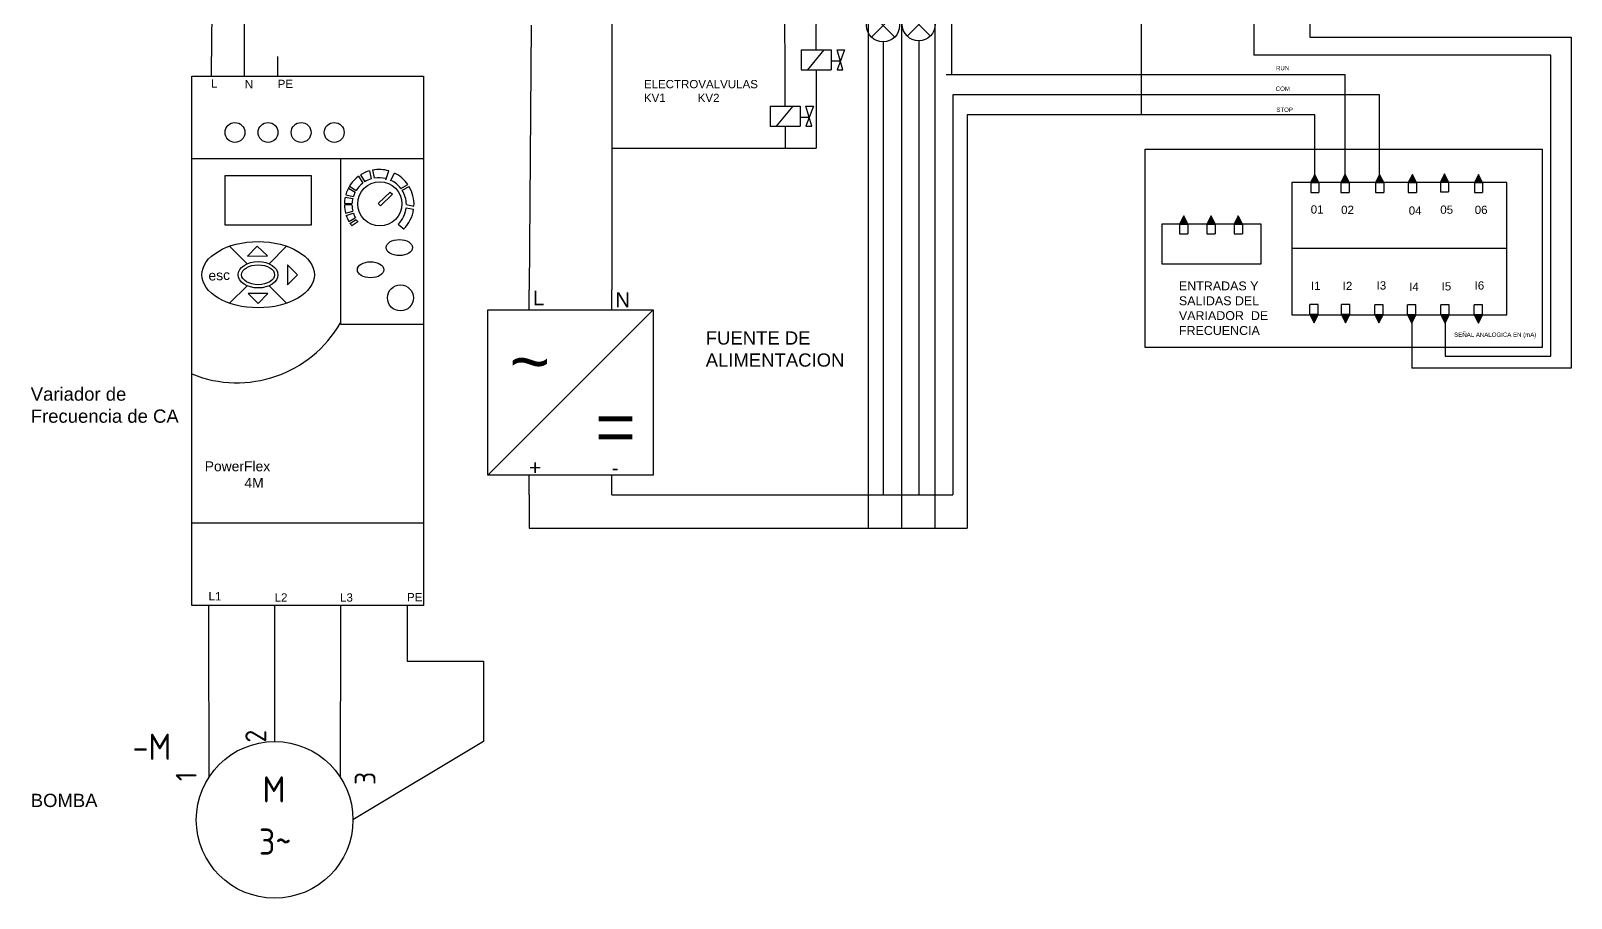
# Model space of a CAD drawing. Header units: inches. Extents: x 106 to 3517, y 102 to 1557.
# Drawn here: x 1333.4 to 1798.9, y 140.4 to 402.5 of the extents above; entities that cross this region are included whole.
import ezdxf
from ezdxf.enums import TextEntityAlignment as Align

# ---------------------------------------------------------------- set-up
doc = ezdxf.new("R2010")
doc.units = ezdxf.units.IN
doc.header["$MEASUREMENT"] = 0
for name, color, linetype in [('025', 244, 'Continuous'), ('035', 5, 'Continuous'), ('07', 7, 'Continuous'), ('LOCBOX', 92, 'Continuous'), ('MISC', 7, 'Continuous'), ('SYMS', 7, 'Continuous'), ('TAGS', 150, 'Continuous'), ('TERMS', 123, 'Continuous'), ('WIRES', 250, 'Continuous'), ('YEL_14_THHN', 2, 'Continuous')]:
    doc.layers.add(name, color=color, linetype=linetype)
doc.styles.get("Standard").update_dxf_attribs({"font": 'arial.ttf'})
doc.styles.add('WD', font='romans.shx')
doc.styles.add('WD_IEC', font='ISOCP2.shx', dxfattribs={"width": 0.9, "height": 4})

# ---------------------------------------------------------------- blocks, each defined once
blk = doc.blocks.new('VMO14')
blk.add_line((20, 7.5), (7.5, 0))
blk.add_circle((0, 0), 7.5)
at = {"style": 'WD_IEC'}
for tag, p in [('INST', (-15.5, 12.75)), ('LOC', (-15.5, 9.25)), ('TAG1', (-15.5, 5.75)), ('DESC1', (-15.5, 1.5)), ('DESC2', (-15.5, -2)), ('DESC3', (-15.5, -5.5)), ('RATING1', (-15.5, -9)), ('RATING2', (-15.5, -12.5)), ('RATING3', (-15.5, -16))]:
    blk.add_attdef(tag, text='', height=2.5, dxfattribs=at).set_placement(p, align=Align.RIGHT)
blk.add_attdef('TERM02', (-0.81, 7.4), '', height=2, rotation=90, dxfattribs=at)
at = {"style": 'WD_IEC', "flags": 1}
for tag, p, height in [('MFG', (22.75, 9), 1.5), ('X2TERM02', (0, 7.5), 0.32), ('X2TERM04', (20, 7.5), 0.32), ('CAT', (22.75, 6.5), 1.5), ('X0TERM01', (-6.4, 3.9), 0.32), ('X0TERM03', (6.4, 3.9), 0.32), ('X4LINK', (-7.5, 0), 0.32), ('X1LINK', (7.5, 0), 0.32), ('ASSYCODE', (1, -9), 1), ('FAMILY', (1, -10.5), 1), ('CATDESC', (1, -12), 1)]:
    blk.add_attdef(tag, p, '', height=height, dxfattribs=at)
at = {"style": 'WD_IEC'}
for tag, p in [('TERM04', (19, 10)), ('TERM03', (9.66, 4.61)), ('TERM01', (-7.47, 4.61))]:
    blk.add_attdef(tag, text='', height=2, rotation=90, dxfattribs=at).set_placement(p, align=Align.RIGHT)
for tag, p in [('M', (-0.06, 1.67)), ('3~', (0.05, -3.33))]:
    blk.add_attdef(tag, text='', height=2.5, dxfattribs=at).set_placement(p, align=Align.CENTER)
at = {"lineweight": 15, "style": 'WD_IEC'}
blk.add_attdef('XREF', text='', height=2.5, dxfattribs=at).set_placement((-15.5, -19.5), align=Align.RIGHT)
blk = doc.blocks.new('VLT1R')
for p, q in [((0, 7.5), (0, 2.5)), ((-1.77, -1.77), (1.77, 1.77)), ((1.77, -1.77), (-1.77, 1.77)), ((0, -2.5), (0, -7.5))]:
    blk.add_line(p, q)
blk.add_circle((0, 0), 2.5)
at = {"style": 'WD_IEC'}
for tag, p in [('INST', (-5.5, 10.25)), ('LOC', (-5.5, 6.75)), ('TAG1', (-5.5, 3.25)), ('DESC1', (-5.5, -6.35)), ('DESC2', (-5.5, -9.85)), ('DESC3', (-5.5, -13.35))]:
    blk.add_attdef(tag, text='', height=2.5, dxfattribs=at).set_placement(p, align=Align.RIGHT)
blk.add_attdef('TERM01', text='', height=2, rotation=90, dxfattribs=at).set_placement((-1, 7.5), align=Align.RIGHT)
at = {"style": 'WD_IEC', "flags": 1}
for tag, p, height in [('X2TERM01', (0, 7.5), 0.32), ('X4LINK', (-3, 0), 0.32), ('X1LINK', (3, 0), 0.32), ('ASSYCODE', (1, -4), 1), ('FAMILY', (1, -5.5), 1), ('CATDESC', (1, -7), 1), ('X8TERM02', (0, -7.5), 0.32)]:
    blk.add_attdef(tag, p, '', height=height, dxfattribs=at)
at = {"style": 'WD_IEC', "flags": 9}
for tag, p in [('MFG', (-6, -0.25)), ('CAT', (-6, -2.75))]:
    blk.add_attdef(tag, text='', height=1.5, dxfattribs=at).set_placement(p, align=Align.RIGHT)
at = {"style": 'WD_IEC'}
blk.add_attdef('TERM02', (-1, -7.5), '', height=2, rotation=90, dxfattribs=at)
at = {"lineweight": 13, "style": 'WD_IEC'}
blk.add_attdef('COLOR', text='', height=2.5, dxfattribs=at).set_placement((3.75, 0), align=Align.MIDDLE_LEFT)
at = {"lineweight": 15, "style": 'WD_IEC'}
for tag, p in [('XREF', (-5.5, -18)), ('WDTAGALT', (-5.5, -22))]:
    blk.add_attdef(tag, text='', height=2.5, dxfattribs=at).set_placement(p, align=Align.RIGHT)
blk = doc.blocks.new('HFA1_FLOW_ARROW_UP_P')
blk.add_hatch(color=256).paths.add_polyline_path([(0, 0), (-0.0625, -0.125), (0.0625, -0.125)])
blk.add_lwpolyline([(0.0625, -0.125), (0, 0), (-0.0625, -0.125)], close=True)
at = {"style": 'WD', "flags": 1}
for tag, p in [('X2TERM01', (0, 0)), ('X8TERM01', (0, -0.125))]:
    blk.add_attdef(tag, p, '', height=0.0075, dxfattribs=at)
blk = doc.blocks.new('HFA1_FLOW_ARROW_DWN_P')
blk.add_hatch(color=256).paths.add_polyline_path([(0.0625, 0.125), (-0.0625, 0.125), (0, 0)])
blk.add_lwpolyline([(-0.0625, 0.125), (0, 0), (0.0625, 0.125)], close=True)
at = {"style": 'WD', "flags": 1}
for tag, p in [('X2TERM01', (0, 0.125)), ('X8TERM01', (0, 0))]:
    blk.add_attdef(tag, p, '', height=0.0075, dxfattribs=at)

msp = doc.modelspace()

# ---------------------------------------------------------------- linework, layer by layer
for p, q in [((1382.12, 388.82), (1452.12, 388.82)), ((1382.12, 228.82), (1382.12, 388.82)), ((1452.12, 388.82), (1452.12, 228.82)), ((1452.12, 388.82), (1452.12, 363.82)), ((1452.12, 363.82), (1382.12, 363.82)), ((1427.12, 313.82), (1427.12, 363.82)), ((1452.12, 363.82), (1452.12, 313.82)), ((1452.12, 363.82), (1452.12, 298.82)), ((1392.12, 358.82), (1418.12, 358.82)), ((1392.12, 343.82), (1392.12, 358.82)), ((1418.12, 358.82), (1418.12, 343.82)), ((1432.45, 358.57), (1433.77, 356.51)), ((1433.05, 358.98), (1434.35, 356.91)), ((1435.76, 360.21), (1436.27, 357.79)), ((1436.71, 360.53), (1437.22, 358.02)), ((1440.7, 357.52), (1441.66, 360.21)), ((1442.17, 357.17), (1443.34, 359.55)), ((1429.4, 355.01), (1431.41, 353.74)), ((1429.76, 355.64), (1431.73, 354.29)), ((1438.52, 350.42), (1442, 353.79)), ((1442, 353.79), (1442.78, 353.22)), ((1445.27, 354.89), (1447.35, 356.1)), ((1445.63, 354.36), (1447.72, 355.52)), ((1428.19, 350.37), (1430.49, 350.33)), ((1430.48, 349.93), (1428.19, 349.89)), ((1428.41, 352.28), (1430.71, 351.86)), ((1428.59, 353), (1430.88, 352.48)), ((1439.08, 349.63), (1438.4, 350.31)), ((1442.78, 353.22), (1439.08, 349.63)), ((1446.93, 350.03), (1449.21, 349.54)), ((1428.52, 347.48), (1430.71, 348)), ((1428.75, 346.73), (1430.86, 347.47)), ((1429.58, 344.89), (1431.49, 345.98)), ((1429.82, 344.35), (1431.77, 345.52)), ((1432.24, 344.85), (1430.48, 343.56)), ((1432.09, 344.84), (1432.09, 344.84)), ((1446.88, 349.03), (1449.11, 348.62)), ((1418.12, 343.82), (1392.12, 343.82)), ((1444.47, 344.07), (1446.21, 342.61)), ((1382.12, 313.82), (1382.12, 338.82)), ((1398.79, 332.15), (1393.5, 337.44)), ((1401.85, 337.5), (1398.91, 334.45)), ((1401.85, 337.5), (1404.91, 334.55)), ((1410.74, 337.44), (1405.45, 332.15)), ((1398.91, 334.45), (1404.91, 334.55)), ((1414, 328.82), (1411, 331.82)), ((1411, 331.82), (1411, 325.82)), ((1414, 328.82), (1411, 325.82)), ((1398.79, 325.5), (1393.5, 320.2)), ((1402.1, 320.13), (1399.1, 323.13)), ((1405.1, 323.13), (1399.1, 323.13)), ((1402.1, 320.13), (1405.1, 323.13)), ((1410.74, 320.2), (1405.45, 325.5)), ((1452.12, 313.82), (1427.12, 313.82)), ((1452.12, 313.82), (1427.12, 313.82)), ((1382.12, 228.82), (1382.12, 253.82)), ((1382.12, 253.82), (1452.12, 253.82)), ((1452.12, 228.82), (1382.12, 228.82))]:
    msp.add_line(p, q)
for centre, radius in [((1395.12, 371.82), 3), ((1405.12, 371.82), 3), ((1415.12, 371.82), 3), ((1425.12, 371.82), 3), ((1438.9, 350.25), 6.65), ((1445.12, 321.82), 3.93)]:
    msp.add_circle(centre, radius)
for centre, radius, start, end in [((1438.71, 350.11), 10.52, 126.4735, 164.0742), ((1438.71, 350.11), 10.52, 106.2669, 122.5628), ((1438.71, 350.11), 10.52, 73.6831, 100.8279), ((1438.71, 350.11), 10.52, 34.6669, 63.8437), ((1438.71, 349.93), 8.22, 126.9173, 148.003), ((1438.71, 349.93), 8.22, 107.2147, 122.0192), ((1438.71, 349.93), 8.22, 75.0188, 100.3803), ((1438.71, 349.93), 8.22, 37.0547, 64.3775), ((1438.71, 349.93), 8.22, 0.6466, 32.5876), ((1438.71, 350.11), 10.52, 356.8739, 30.9628), ((1438.71, 350.11), 10.52, 168.1232, 178.5839), ((1438.71, 350.11), 10.52, 181.244, 194.5085), ((1438.71, 349.93), 8.22, 180, 193.5909), ((1438.71, 349.93), 8.22, 166.458, 177.2519), ((1438.71, 349.93), 8.22, 152.4551, 161.9839), ((1438.71, 350.11), 10.52, 198.784, 209.7624), ((1438.71, 349.93), 8.22, 197.4706, 208.7156), ((1438.71, 349.93), 8.22, 212.4666, 218.1599), ((1438.71, 349.93), 8.22, 314.49, 353.6737), ((1438.71, 350.11), 10.52, 314.9567, 351.808), ((1438.71, 350.11), 10.52, 212.9712, 218.5449), ((1395.7, 332.34), 36.16, 247.9338, 330.0067)]:
    msp.add_arc(centre, radius, start, end)
for centre, major_axis, ratio in [((1402.12, 328.82), (-17, 0), 0.588235), ((1444.8, 337.04), (-4, 0), 0.605719), ((1402.12, 328.82), (-6, 0), 0.666667), ((1402.12, 328.82), (-5, 0), 0.6), ((1436.12, 330.32), (-4, 0), 0.605571)]:
    msp.add_ellipse(centre, major_axis=major_axis, ratio=ratio)
at = {"layer": '025', "color": 244}
for p, q in [((1388.27, 426.58), (1388.03, 394.82)), ((1484.61, 404.26), (1484, 324.26)), ((1387.12, 222.82), (1387.22, 176.9)), ((1407.12, 222.82), (1407.12, 187.75)), ((1426.98, 222.82), (1426.96, 176.99))]:
    msp.add_line(p, q, dxfattribs=at)
at = {"layer": '035'}
msp.add_line((1398.03, 394.82), (1398.03, 415.67), dxfattribs=at)
at = {"layer": '07'}
for p, q in [((1388.03, 388.82), (1388.03, 394.82)), ((1398.03, 388.82), (1398.03, 394.82)), ((1408.03, 388.82), (1408.03, 394.82)), ((1484, 318.26), (1484, 324.26)), ((1509, 318.26), (1509, 324.26)), ((1471.5, 318.26), (1521.5, 318.26)), ((1471.5, 268.26), (1471.5, 318.26)), ((1471.5, 268.26), (1521.5, 318.26)), ((1521.5, 318.26), (1521.5, 268.26)), ((1521.5, 268.26), (1471.5, 268.26)), ((1484, 262.26), (1484, 268.26)), ((1509, 262.26), (1509, 268.26)), ((1387.12, 228.82), (1387.12, 222.82)), ((1407.12, 228.82), (1407.12, 222.82)), ((1426.98, 228.82), (1426.98, 222.82))]:
    msp.add_line(p, q, dxfattribs=at)
at = {"layer": '07', "color": 0}
msp.add_line((1447.12, 228.82), (1447.12, 222.82), dxfattribs=at)
at = {"layer": 'LOCBOX'}
for p, q in [((1447.12, 222.82), (1447.12, 211.99)), ((1447.12, 211.99), (1470.24, 211.99)), ((1470.24, 211.99), (1470.24, 187.75))]:
    msp.add_line(p, q, dxfattribs=at)
at = {"layer": 'SYMS', "color": 240, "true_color": 0xed1f24}
for p, q in [((1669.32, 536.17), (1668.93, 377.15)), ((1586.43, 437.76), (1586.43, 252.26)), ((1596.52, 437.76), (1596.52, 252.26)), ((1606.61, 437.76), (1606.61, 252.26)), ((1721.43, 377.15), (1616.43, 377.15)), ((1616.43, 377.15), (1616.43, 252.26)), ((1721.43, 359.15), (1721.43, 377.15)), ((1561.39, 368.75), (1561.39, 368.75)), ((1484, 262.26), (1484, 252.26)), ((1484, 252.26), (1616.43, 252.26))]:
    msp.add_line(p, q, dxfattribs=at)
at = {"layer": 'SYMS', "color": 40, "true_color": 0xf8d731}
for p, q in [((1561.39, 384.79), (1561.21, 437.76)), ((1570.8, 401.79), (1571.3, 437.76)), ((1611.65, 437.76), (1611.65, 389.22)), ((1703.06, 409.59), (1703.06, 395.18)), ((1792.81, 395.18), (1703.06, 395.18)), ((1792.81, 304.18), (1792.81, 395.18)), ((1730.57, 389.22), (1610.05, 389.22)), ((1730.57, 359.22), (1730.57, 389.22)), ((1760.81, 314.18), (1760.81, 304.18)), ((1760.81, 304.18), (1792.81, 304.18))]:
    msp.add_line(p, q, dxfattribs=at)
at = {"layer": 'SYMS', "color": 18, "true_color": 0x000000}
for p, q in [((1719.92, 409.59), (1719.92, 400.59)), ((1719.92, 400.59), (1798.92, 400.59)), ((1798.92, 400.59), (1798.92, 300.59)), ((1590.98, 389.17), (1590.98, 262.26)), ((1601.75, 389.51), (1601.75, 262.26)), ((1741.03, 383.15), (1612.03, 383.15)), ((1612.03, 383.15), (1612.03, 262.26)), ((1741.03, 359.15), (1741.03, 383.15)), ((1750.73, 314.18), (1750.73, 300.59)), ((1798.92, 300.59), (1750.73, 300.59)), ((1509, 262.26), (1612.03, 262.26))]:
    msp.add_line(p, q, dxfattribs=at)
at = {"layer": 'SYMS'}
for p, q in [((1570.8, 396.79), (1570.8, 401.79)), ((1566.26, 396.79), (1575.33, 396.79)), ((1566.26, 396.79), (1566.26, 390.75)), ((1573.08, 396.79), (1568.12, 390.75)), ((1575.33, 396.79), (1575.33, 390.75)), ((1577.06, 396.79), (1579.35, 396.79)), ((1579.35, 396.79), (1577.06, 390.75)), ((1578.83, 390.75), (1577.06, 396.79)), ((1578.06, 393.38), (1575.33, 393.38)), ((1566.26, 390.75), (1575.33, 390.75)), ((1570.8, 390.75), (1570.8, 385.75)), ((1577.06, 390.75), (1578.83, 390.75)), ((1561.39, 379.79), (1561.39, 384.79)), ((1556.86, 379.79), (1565.92, 379.79)), ((1556.86, 379.79), (1556.86, 373.75)), ((1563.68, 379.79), (1558.72, 373.75)), ((1565.92, 379.79), (1565.92, 373.75)), ((1567.65, 379.79), (1569.94, 379.79)), ((1569.94, 379.79), (1567.65, 373.75)), ((1569.43, 373.75), (1567.65, 379.79)), ((1556.86, 373.75), (1565.92, 373.75)), ((1561.39, 373.75), (1561.39, 368.75)), ((1568.65, 376.39), (1565.92, 376.39)), ((1567.65, 373.75), (1569.43, 373.75)), ((1670.16, 366.82), (1790.16, 366.82)), ((1670.16, 306.82), (1670.16, 366.82)), ((1790.16, 366.82), (1790.16, 306.82)), ((1714.47, 356.72), (1714.47, 316.72)), ((1779.47, 356.72), (1714.47, 356.72)), ((1720.21, 356.72), (1720.21, 353.72)), ((1722.71, 356.72), (1722.71, 353.72)), ((1729.32, 356.72), (1729.32, 353.72)), ((1731.82, 356.72), (1731.82, 353.72)), ((1739.78, 356.65), (1739.78, 353.65)), ((1742.28, 356.65), (1742.28, 353.65)), ((1749.68, 356.65), (1749.68, 353.65)), ((1752.18, 356.65), (1752.18, 353.65)), ((1759.38, 356.84), (1759.38, 353.84)), ((1759.38, 353.84), (1761.88, 353.84)), ((1761.88, 356.84), (1761.88, 353.84)), ((1769.66, 356.65), (1769.66, 353.65)), ((1772.16, 356.65), (1772.16, 353.65)), ((1779.47, 336.72), (1779.47, 356.72)), ((1720.21, 353.72), (1722.71, 353.72)), ((1729.32, 353.72), (1731.82, 353.72)), ((1739.78, 353.65), (1742.28, 353.65)), ((1749.68, 353.65), (1752.18, 353.65)), ((1769.66, 353.65), (1772.16, 353.65)), ((1675.19, 344.14), (1675.19, 332.14)), ((1705.19, 344.14), (1675.19, 344.14)), ((1680.57, 344.14), (1680.57, 341.14)), ((1680.57, 341.14), (1683.07, 341.14)), ((1683.07, 344.14), (1683.07, 341.14)), ((1688.83, 344.14), (1688.83, 341.14)), ((1688.83, 341.14), (1691.33, 341.14)), ((1691.33, 344.14), (1691.33, 341.14)), ((1697.08, 344.14), (1697.08, 341.14)), ((1697.08, 341.14), (1699.58, 341.14)), ((1699.58, 344.14), (1699.58, 341.14)), ((1705.19, 332.14), (1705.19, 344.14)), ((1779.47, 336.72), (1714.47, 336.72)), ((1779.47, 316.72), (1779.47, 336.72)), ((1675.19, 332.14), (1705.19, 332.14)), ((1714.47, 316.72), (1779.47, 316.72)), ((1722.49, 319.79), (1719.99, 319.79)), ((1719.99, 316.79), (1719.99, 319.79)), ((1722.49, 316.79), (1722.49, 319.79)), ((1731.98, 319.83), (1729.48, 319.83)), ((1729.48, 316.83), (1729.48, 319.83)), ((1731.98, 316.83), (1731.98, 319.83)), ((1742.06, 319.75), (1739.56, 319.75)), ((1739.56, 316.75), (1739.56, 319.75)), ((1742.06, 316.75), (1742.06, 319.75)), ((1751.98, 319.68), (1749.48, 319.68)), ((1749.48, 316.68), (1749.48, 319.68)), ((1751.98, 316.68), (1751.98, 319.68)), ((1762.06, 319.68), (1759.56, 319.68)), ((1759.56, 316.68), (1759.56, 319.68)), ((1762.06, 316.68), (1762.06, 319.68)), ((1772.11, 319.69), (1769.61, 319.69)), ((1769.61, 316.69), (1769.61, 319.69)), ((1772.11, 316.69), (1772.11, 319.69)), ((1790.16, 306.82), (1670.16, 306.82))]:
    msp.add_line(p, q, dxfattribs=at)
at = {"layer": 'SYMS', "color": 5}
for p, q in [((1570.8, 385.75), (1570.8, 367.08)), ((1561.39, 368.75), (1561.39, 367.08)), ((1509, 367.08), (1570.8, 367.08))]:
    msp.add_line(p, q, dxfattribs=at)
at = {"layer": 'YEL_14_THHN', "color": 5}
msp.add_line((1509, 415.67), (1509, 324.26), dxfattribs=at)

# ---------------------------------------------------------------- block references
at = {"layer": 'SYMS', "xscale": 2, "yscale": 2, "zscale": 2}
for p in [(1590.98, 404.17), (1601.75, 404.51)]:
    msp.add_blockref('VLT1R', p, dxfattribs=at)
at = {"layer": 'SYMS', "color": 240, "true_color": 0xed1f24, "xscale": 20, "yscale": 20, "zscale": 20}
for name, p in [('HFA1_FLOW_ARROW_UP_P', (1721.43, 359.15)), ('HFA1_FLOW_ARROW_UP_P', (1730.57, 359.22)), ('HFA1_FLOW_ARROW_UP_P', (1741.03, 359.15)), ('HFA1_FLOW_ARROW_UP_P', (1750.93, 359.15)), ('HFA1_FLOW_ARROW_UP_P', (1760.63, 359.34)), ('HFA1_FLOW_ARROW_UP_P', (1770.91, 359.15)), ('HFA1_FLOW_ARROW_UP_P', (1681.82, 346.64)), ('HFA1_FLOW_ARROW_UP_P', (1690.08, 346.64)), ('HFA1_FLOW_ARROW_UP_P', (1698.33, 346.64)), ('HFA1_FLOW_ARROW_DWN_P', (1721.24, 314.29)), ('HFA1_FLOW_ARROW_DWN_P', (1730.73, 314.33)), ('HFA1_FLOW_ARROW_DWN_P', (1740.81, 314.25)), ('HFA1_FLOW_ARROW_DWN_P', (1750.73, 314.18)), ('HFA1_FLOW_ARROW_DWN_P', (1760.81, 314.18)), ('HFA1_FLOW_ARROW_DWN_P', (1770.86, 314.19))]:
    msp.add_blockref(name, p, dxfattribs=at)
at = {"layer": 'SYMS'}
ref = msp.add_blockref('VMO14', (1407.12, 164.08), dxfattribs=dict(at, xscale=3.156282044395709, yscale=3.156282044395709, zscale=3.156282044395709))
ref.add_attrib('M', 'M', dxfattribs={"layer": 'MISC', "height": 7.89, "style": 'WD_IEC'}).set_placement((1406.93, 169.34), align=Align.CENTER)
ref.add_attrib('3~', '3~', dxfattribs={"layer": 'MISC', "height": 7.891, "style": 'WD_IEC'}).set_placement((1407.26, 153.56), align=Align.CENTER)
ref.add_attrib('TERM03', '3', dxfattribs={"layer": 'TERMS', "height": 6.31, "rotation": 90, "style": 'WD_IEC'}).set_placement((1437.61, 178.62), align=Align.RIGHT)
ref.add_attrib('TERM02', '2', (1404.57, 187.43), dxfattribs={"layer": 'TERMS', "height": 6.31, "rotation": 90, "style": 'WD_IEC'})
ref.add_attrib('TERM01', '1', dxfattribs={"layer": 'TERMS', "height": 6.31, "rotation": 90, "style": 'WD_IEC'}).set_placement((1383.54, 178.62), align=Align.RIGHT)
ref.add_attrib('TAG1', '-M', dxfattribs={"layer": 'TAGS', "height": 7.891, "style": 'WD_IEC'}).set_placement((1375.9, 182.22), align=Align.RIGHT)

# ---------------------------------------------------------------- texts
msp.add_text('esc', height=3, rotation=2).set_placement((1387.16, 327.05))
at = {"layer": '025', "attachment_point": 1}
for s, width, heights, insert, char_height in [('L', 2.5, [1.62], (1387.89, 387.88), 2.5), ('N', 2.5, [1.62], (1398.09, 387.66), 2.5), ('PE', 2.5, [1.62], (1408.03, 387.74), 2.5), ('PowerFlex \\P^I4M', 34.3849, [0], (1385.98, 272.43), 3), ('L1', 2.5, [1.62], (1387.13, 232.9), 2.5), ('L2', 2.5, [1.62], (1407.09, 232.53), 2.5), ('L3', 2.5, [1.62], (1426.88, 232.53), 2.5), ('PE', 2.5, [1.62], (1447.11, 232.63), 2.5)]:
    msp.add_mtext_dynamic_manual_height_columns(s, width=width, gutter_width=12.5, heights=heights, dxfattribs=dict(at, insert=insert, char_height=char_height))
at = {"layer": '07', "attachment_point": 1}
for s, width, insert, char_height in [('L', 3.7515, (1485.13, 324.05), 4.5), ('N', 3.7515, (1510.01, 323.52), 4.5), (' ~', 19.3101, (1472.32, 310.19), 15), ('=', 19.3101, (1504.02, 290.38), 15), ('+', 3.7515, (1484, 272.83), 4.5), ('-', 3.7515, (1509.01, 272.76), 4.5)]:
    msp.add_mtext_dynamic_manual_height_columns(s, width=width, gutter_width=12.5, heights=[0], dxfattribs=dict(at, insert=insert, char_height=char_height))
at = {"layer": 'WIRES', "attachment_point": 1}
for s, width, gutter_width, heights, insert, char_height in [('RUN', 8.6079, 4.12, [2.46], (1709.72, 391.93), 1.317), ('ELECTROVALVULAS KV1          KV2', 39.004, 7.79, [12.74], (1518.7, 387.68), 2.4934), ('COM', 8.6079, 4.12, [2.46], (1709.63, 385.71), 1.317), ('STOP', 8.6079, 4.12, [2.46], (1709.82, 379.35), 1.317), ('01', 4.2706, 7.79, [4.66], (1720.2, 349.8), 2.493), ('02', 4.2706, 7.79, [4.66], (1729.4, 349.68), 2.493), ('04', 4.2706, 7.79, [4.66], (1749.82, 349.47), 2.493), ('05', 4.2706, 7.79, [4.66], (1759.36, 349.74), 2.493), ('06', 4.2706, 7.79, [4.66], (1769.77, 349.68), 2.493), ('ENTRADAS Y SALIDAS DEL VARIADOR  DE FRECUENCIA', 29.8411, 8.42, [25.1], (1680.38, 326.79), 2.6934), ('I1', 4.2706, 7.79, [4.66], (1720.28, 326.71), 2.493), ('I2', 4.2706, 7.79, [4.66], (1729.87, 326.69), 2.493), ('I3', 4.2706, 7.79, [4.66], (1740.11, 326.83), 2.493), ('I4', 4.2706, 7.79, [4.66], (1749.94, 326.42), 2.493), ('I5', 4.2706, 7.79, [4.66], (1759.76, 326.56), 2.493), ('I6', 4.2706, 7.79, [4.66], (1769.73, 326.83), 2.493), ('FUENTE DE ALIMENTACION', 47.77, 12.5, [11.03], (1537.38, 311.71), 4), ('SEÑAL ANALOGICA EN (mA)', 29.0905, 4.12, [8.01], (1763.55, 311.36), 1.3173), ('Variador de \\PFrecuencia de CA', 47.77, 12.5, [11.03], (1333.41, 294.76), 4), ('BOMBA', 47.77, 12.5, [11.03], (1333.41, 171.96), 4)]:
    msp.add_mtext_dynamic_manual_height_columns(s, width=width, gutter_width=gutter_width, heights=heights, dxfattribs=dict(at, insert=insert, char_height=char_height))

doc.saveas('drawing.dxf')
